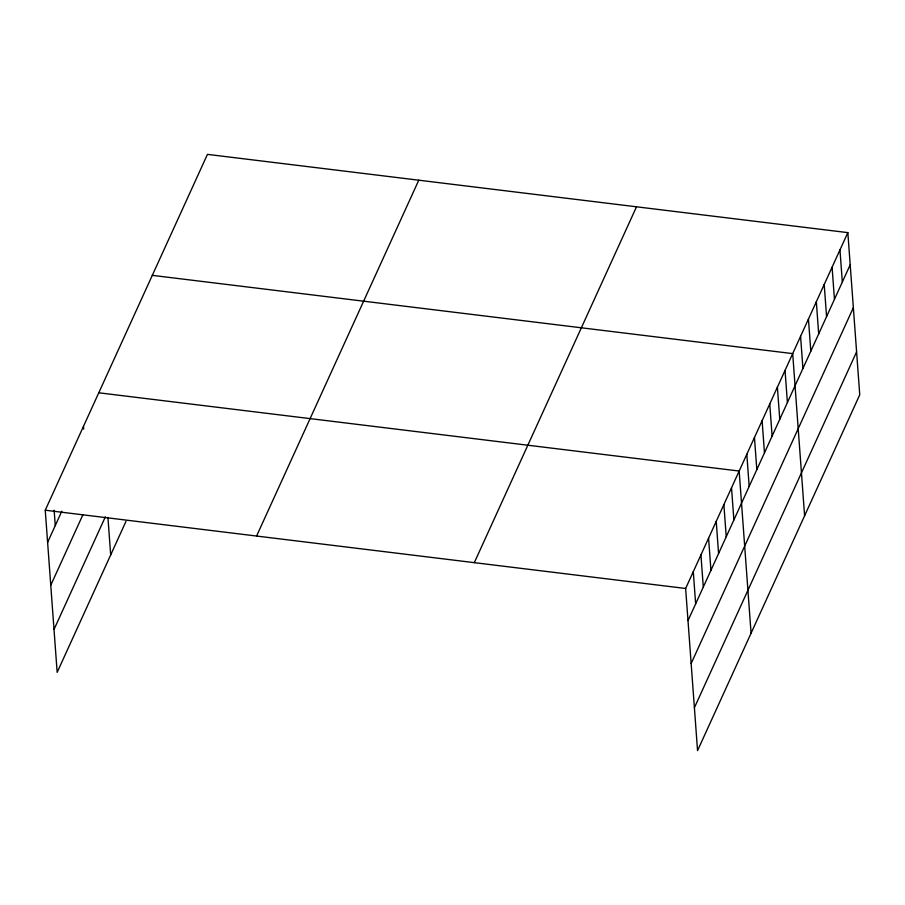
<?xml version="1.0" encoding="UTF-8"?>
<svg xmlns="http://www.w3.org/2000/svg" width="905" height="905" viewBox="0 0 905 905"><rect width="100%" height="100%" fill="white"/><g stroke="black" fill="none" stroke-linecap="round" stroke-linejoin="round"><path stroke-width="1.36" d="M125.976 521.393L57.162 672.37L45.25 510.216L207.449 154.37L847.838 232.63L859.75 394.784L697.551 750.63L685.639 588.476L847.838 232.63M47.614 542.355L61.812 511.201M50.759 585.264L82.989 514.56M54.006 629.461L105.353 516.834M256.579 536.043L418.777 180.197M474.31 562.65L636.509 206.804M688.004 620.615L850.202 264.769M691.149 663.512L853.358 307.666M694.395 707.721L856.594 351.875M152.3 275.358L792.69 353.617L804.602 515.771M98.781 392.793L739.17 471.041L751.071 633.195M45.25 510.216L685.639 588.476M839.964 249.916L842.329 282.043M832.091 267.201L834.444 299.329M824.206 284.487L826.57 316.614M816.333 301.761L818.686 333.9M808.448 319.046L810.812 351.185M800.574 336.332L802.927 368.471M785.042 370.394L787.407 402.533M777.395 387.17L779.759 419.298M769.748 403.947L772.112 436.074M762.112 420.723L764.465 452.851M754.465 437.5L756.818 469.627M746.817 454.276L749.17 486.404M731.523 487.818L733.876 519.956M723.876 504.594L726.229 536.733M716.228 521.37L718.581 553.509M708.581 538.147L710.934 570.286M700.934 554.923L703.298 587.062M693.287 571.7L695.651 603.839M107.933 517.4L110.682 554.946M83.486 426.346L83.69 429.14M54.13 510.205L55.262 525.579"/></g></svg>
